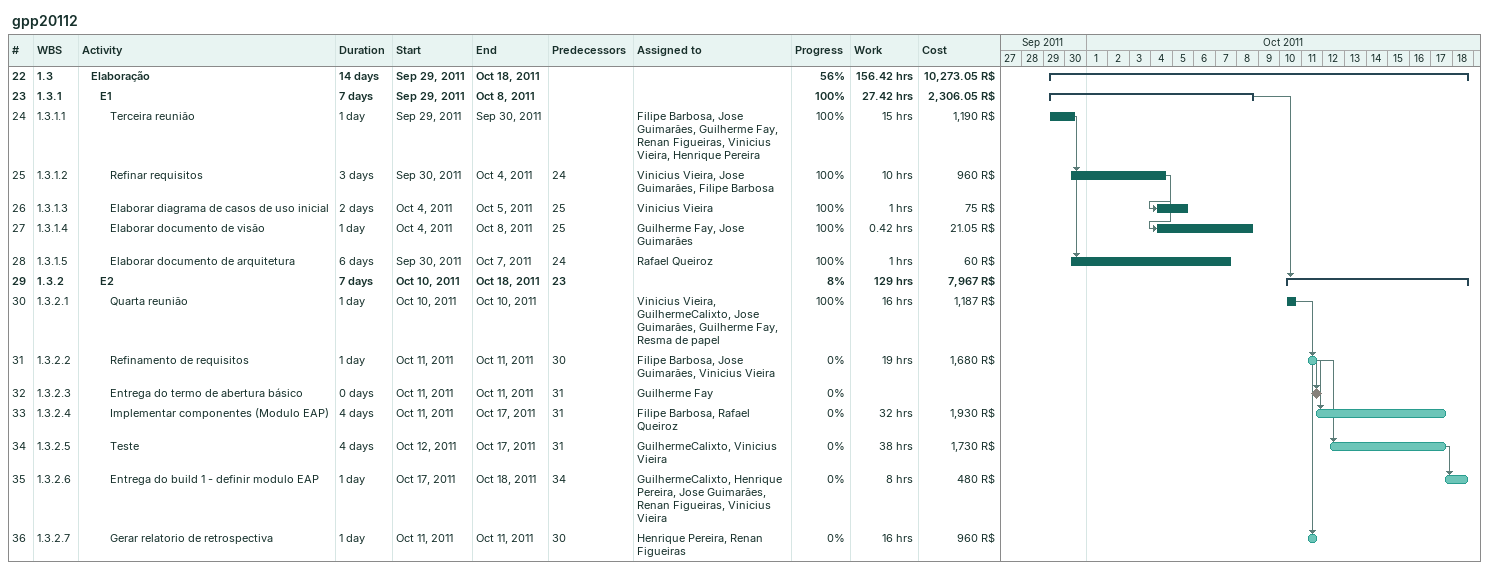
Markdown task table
gpp20112

| ID | WBS | Task | Duration | Start | Finish | Predecessors | Resources | % complete | Work (h) | Cost (R$) |
|---|---|---|---|---|---|---|---|---|---|---|
| 22 | 1.3 | **Elaboração** | 14d | 2011-09-29 | 2011-10-18 |  |  | 56 | 156.42 | 10273.05 |
| 23 | 1.3.1 | **E1** | 7d | 2011-09-29 | 2011-10-08 |  |  | 100 | 27.42 | 2306.05 |
| 24 | 1.3.1.1 | Terceira reunião | 1d | 2011-09-29 | 2011-09-30 |  | Filipe Barbosa, Jose Guimarães, Guilherme Fay, Renan Figueiras, Vinicius Vieira, Henrique Pereira | 100 | 15 | 1190 |
| 25 | 1.3.1.2 | Refinar requisitos | 3d | 2011-09-30 | 2011-10-04 | 24 | Vinicius Vieira, Jose Guimarães, Filipe Barbosa | 100 | 10 | 960 |
| 26 | 1.3.1.3 | Elaborar diagrama de casos de uso inicial | 2d | 2011-10-04 | 2011-10-05 | 25 | Vinicius Vieira | 100 | 1 | 75 |
| 27 | 1.3.1.4 | Elaborar documento de visão | 1d | 2011-10-04 | 2011-10-08 | 25 | Guilherme Fay, Jose Guimarães | 100 | 0.42 | 21.05 |
| 28 | 1.3.1.5 | Elaborar documento de arquitetura | 6d | 2011-09-30 | 2011-10-07 | 24 | Rafael Queiroz | 100 | 1 | 60 |
| 29 | 1.3.2 | **E2** | 7d | 2011-10-10 | 2011-10-18 | 23 |  | 8 | 129 | 7967 |
| 30 | 1.3.2.1 | Quarta reunião | 1d | 2011-10-10 | 2011-10-10 |  | Vinicius Vieira, GuilhermeCalixto, Jose Guimarães, Guilherme Fay, Resma de papel | 100 | 16 | 1187 |
| 31 | 1.3.2.2 | Refinamento de requisitos | 1d | 2011-10-11 | 2011-10-11 | 30 | Filipe Barbosa, Jose Guimarães, Vinicius Vieira | 0 | 19 | 1680 |
| 32 | 1.3.2.3 | Entrega do termo de abertura básico | 0d | 2011-10-11 | 2011-10-11 | 31 | Guilherme Fay | 0 |  |  |
| 33 | 1.3.2.4 | Implementar componentes (Modulo EAP) | 4d | 2011-10-11 | 2011-10-17 | 31 | Filipe Barbosa, Rafael Queiroz | 0 | 32 | 1930 |
| 34 | 1.3.2.5 | Teste | 4d | 2011-10-12 | 2011-10-17 | 31 | GuilhermeCalixto, Vinicius Vieira | 0 | 38 | 1730 |
| 35 | 1.3.2.6 | Entrega do build 1 - definir modulo EAP | 1d | 2011-10-17 | 2011-10-18 | 34 | GuilhermeCalixto, Henrique Pereira, Jose Guimarães, Renan Figueiras, Vinicius Vieira | 0 | 8 | 480 |
| 36 | 1.3.2.7 | Gerar relatorio de retrospectiva | 1d | 2011-10-11 | 2011-10-11 | 30 | Henrique Pereira, Renan Figueiras | 0 | 16 | 960 |
